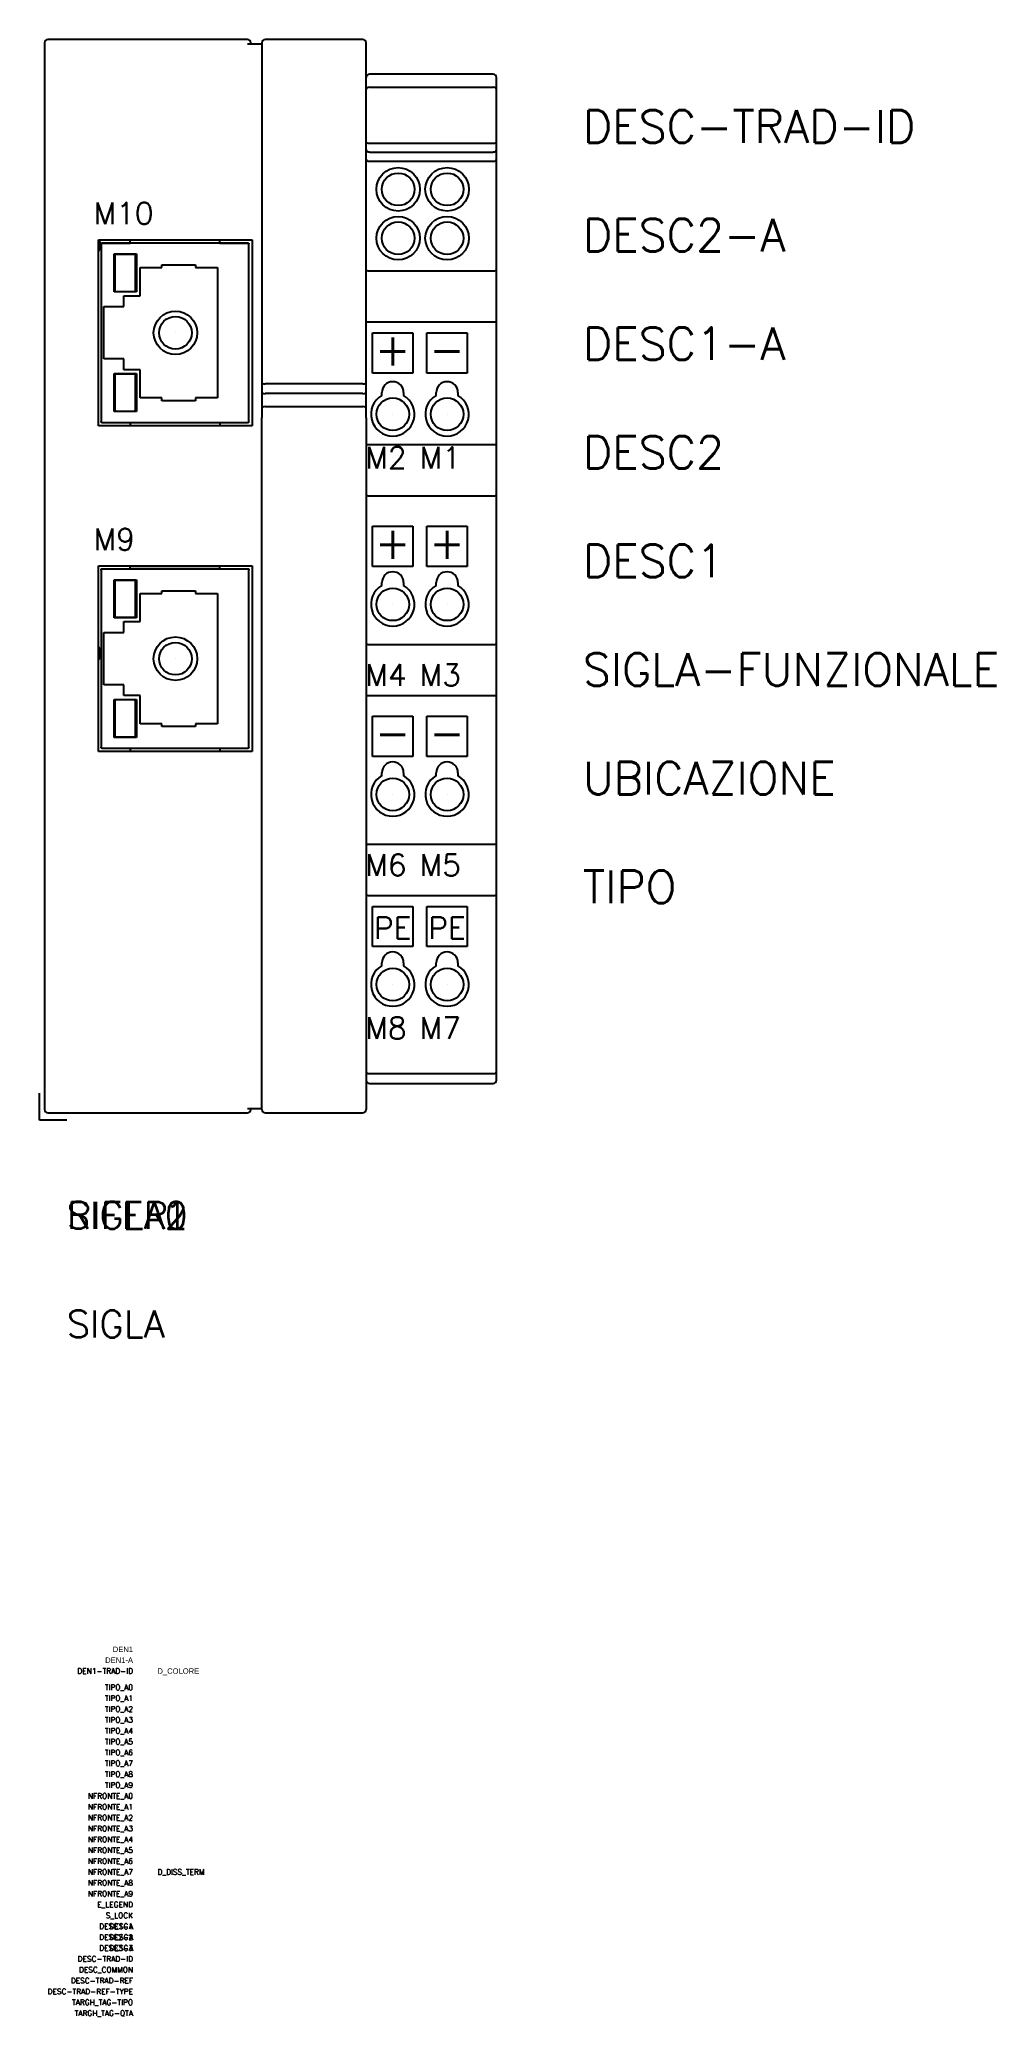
# Model space of a CAD drawing. Extents: x 0 to 88, y -82 to 99.
import ezdxf
from ezdxf.enums import TextEntityAlignment as Align

# ---------------------------------------------------------------- set-up
doc = ezdxf.new("R2010")
doc.units = 0
doc.header["$LTSCALE"] = 4
doc.layers.get('0').update_dxf_attribs({"linetype": 'CONTINUOUS'})
doc.layers.add('Sichtbare Kanten(DIN)', color=7, linetype='CONTINUOUS', lineweight=25)
doc.styles.add('E_Comp-Data', font='arial.ttf')
doc.styles.add('E_Default-Att', font='romans.shx')
doc.styles.add('E_Desc', font='arial.ttf')
doc.styles.add('E_Lang-ID', font='romans.shx')
doc.styles.get("Standard").update_dxf_attribs({"font": 'romans.shx'})

msp = doc.modelspace()

# ---------------------------------------------------------------- linework, layer by layer
for p, q in [((0, 0), (0, 2.5)), ((2.5, 0), (0, 0))]:
    msp.add_line(p, q)
for centre, radius in [((12.5, 72.5), 2), ((12.5, 72.5), 1.5), ((32.5, 65), 1.5), ((37.5, 65), 1.5), ((32.5, 47.5), 1.5), ((37.5, 47.5), 1.5), ((12.5, 42.5), 2), ((12.5, 42.5), 1.5), ((32.5, 30), 1.5), ((37.5, 30), 1.5), ((32.5, 12.5), 1.5), ((37.5, 12.5), 1.5)]:
    msp.add_circle(centre, radius)
at = {"layer": 'Sichtbare Kanten(DIN)'}
for p, q in [((0.45, 99.2), (0.45, 1)), ((19.15, 99.5), (0.75, 99.5)), ((19.15, 99.1), (20.45, 99.1)), ((19.45, 99.1), (19.45, 99.2)), ((20.45, 99.2), (20.45, 67.92)), ((29.75, 99.5), (20.75, 99.5)), ((30.05, 67.92), (30.05, 99.2)), ((41.75, 96.3), (30.35, 96.3)), ((30.35, 95.1), (41.75, 95.1)), ((42.05, 94.93), (42.05, 96)), ((42.05, 90.03), (42.05, 94.93)), ((30.35, 89.96), (41.75, 89.96)), ((42.05, 89.35), (42.05, 90.03)), ((42.05, 88.45), (42.05, 89.35)), ((30.35, 89.14), (41.75, 89.14)), ((30.35, 88.3), (41.75, 88.3)), ((42.05, 78.27), (42.05, 88.45)), ((5.42, 63.95), (5.42, 81.05)), ((5.42, 81.05), (19.57, 81.05)), ((5.66, 80.65), (5.66, 80.76)), ((5.66, 80.76), (8.33, 80.76)), ((5.66, 80.65), (5.66, 64.35)), ((19.16, 80.75), (5.76, 80.75)), ((8.33, 80.76), (8.33, 81.05)), ((16.58, 80.76), (8.33, 80.76)), ((16.58, 80.76), (16.58, 81.05)), ((16.58, 80.76), (19.25, 80.76)), ((19.25, 80.76), (19.25, 80.69)), ((19.26, 64.35), (19.26, 80.65)), ((19.57, 81.05), (19.57, 63.95)), ((6.86, 79.76), (8.91, 79.76)), ((6.86, 76.26), (6.86, 79.76)), ((6.94, 79.61), (6.94, 76.41)), ((8.74, 79.71), (7.04, 79.71)), ((8.84, 76.41), (8.84, 79.61)), ((8.91, 79.76), (8.91, 76.26)), ((9.26, 78.51), (11.26, 78.51)), ((9.26, 75.91), (9.26, 78.51)), ((11.26, 78.76), (14.36, 78.76)), ((11.26, 78.51), (11.26, 78.76)), ((14.36, 78.76), (14.36, 78.51)), ((14.36, 78.51), (16.36, 78.51)), ((16.36, 78.51), (16.36, 66.5)), ((42.05, 73.56), (42.05, 78.27)), ((30.35, 78.21), (41.75, 78.21)), ((5.91, 74.91), (7.76, 74.91)), ((5.91, 70.1), (5.91, 74.91)), ((8.91, 76.26), (6.86, 76.26)), ((7.04, 76.31), (8.74, 76.31)), ((7.76, 75.91), (9.26, 75.91)), ((7.76, 74.91), (7.76, 75.91)), ((30.35, 73.5), (41.75, 73.5)), ((42.05, 62.27), (42.05, 73.56)), ((30.65, 72.5), (34.35, 72.5)), ((30.65, 68.8), (30.65, 72.5)), ((34.35, 72.5), (34.35, 68.8)), ((35.65, 72.5), (39.35, 72.5)), ((35.65, 68.8), (35.65, 72.5)), ((39.35, 72.5), (39.35, 68.8)), ((7.76, 70.1), (5.91, 70.1)), ((7.76, 69.1), (7.76, 70.1)), ((6.86, 65.25), (6.86, 68.75)), ((6.86, 68.75), (8.91, 68.75)), ((6.94, 68.6), (6.94, 65.4)), ((8.74, 68.7), (7.04, 68.7)), ((9.26, 69.1), (7.76, 69.1)), ((8.84, 65.4), (8.84, 68.6)), ((8.91, 68.75), (8.91, 65.25)), ((9.26, 66.5), (9.26, 69.1)), ((20.45, 67.92), (20.45, 67.02)), ((29.75, 67.8), (20.75, 67.8)), ((30.05, 67.02), (30.05, 67.92)), ((34.35, 68.8), (30.65, 68.8)), ((39.35, 68.8), (35.65, 68.8)), ((11.26, 66.5), (9.26, 66.5)), ((11.26, 66.25), (11.26, 66.5)), ((14.36, 66.25), (11.26, 66.25)), ((14.36, 66.5), (14.36, 66.25)), ((16.36, 66.5), (14.36, 66.5)), ((20.45, 67.02), (20.45, 65.58)), ((20.45, 65.58), (20.45, 64.68)), ((29.75, 66.9), (20.75, 66.9)), ((29.75, 65.7), (20.75, 65.7)), ((30.05, 65.58), (30.05, 67.02)), ((30.05, 64.68), (30.05, 65.58)), ((31.5, 66.73), (31.5, 67)), ((33.5, 67), (33.5, 66.73)), ((36.5, 66.73), (36.5, 67)), ((38.5, 67), (38.5, 66.73)), ((19.57, 63.95), (5.42, 63.95)), ((5.66, 64.25), (5.66, 64.35)), ((5.76, 64.25), (5.66, 64.25)), ((5.76, 64.25), (19.16, 64.25)), ((8.91, 65.25), (6.86, 65.25)), ((7.04, 65.3), (8.74, 65.3)), ((8.33, 64.25), (8.33, 63.95)), ((16.58, 64.25), (16.58, 63.95)), ((19.25, 64.25), (19.16, 64.25)), ((19.25, 64.31), (19.25, 64.25)), ((20.45, 2.35), (20.45, 64.68)), ((30.05, 64.68), (30.05, 2.35)), ((30.35, 62.21), (41.75, 62.21)), ((42.05, 57.56), (42.05, 62.27)), ((30.35, 57.5), (41.75, 57.5)), ((42.05, 43.87), (42.05, 57.56)), ((30.65, 54.7), (34.35, 54.7)), ((30.65, 51), (30.65, 54.7)), ((34.35, 54.7), (34.35, 51)), ((35.65, 54.7), (39.35, 54.7)), ((35.65, 51), (35.65, 54.7)), ((39.35, 54.7), (39.35, 51)), ((5.42, 33.95), (5.42, 51.05)), ((5.42, 51.05), (19.57, 51.05)), ((8.33, 50.76), (8.33, 51.05)), ((16.58, 50.76), (16.58, 51.05)), ((19.57, 51.05), (19.57, 33.95)), ((34.35, 51), (30.65, 51)), ((39.35, 51), (35.65, 51)), ((5.66, 50.65), (5.66, 50.76)), ((5.66, 50.76), (8.33, 50.76)), ((5.66, 50.65), (5.66, 34.35)), ((19.16, 50.75), (5.76, 50.75)), ((6.86, 49.76), (8.91, 49.76)), ((6.86, 46.26), (6.86, 49.76)), ((6.94, 49.61), (6.94, 46.41)), ((8.74, 49.71), (7.04, 49.71)), ((16.58, 50.76), (8.33, 50.76)), ((8.84, 46.41), (8.84, 49.61)), ((8.91, 49.76), (8.91, 46.26)), ((16.58, 50.76), (19.25, 50.76)), ((19.25, 50.76), (19.25, 50.69)), ((19.26, 34.35), (19.26, 50.65)), ((31.5, 49.23), (31.5, 49.5)), ((33.5, 49.5), (33.5, 49.23)), ((36.5, 49.23), (36.5, 49.5)), ((38.5, 49.5), (38.5, 49.23)), ((9.26, 48.51), (11.26, 48.51)), ((9.26, 45.91), (9.26, 48.51)), ((11.26, 48.76), (14.36, 48.76)), ((11.26, 48.51), (11.26, 48.76)), ((14.36, 48.76), (14.36, 48.51)), ((14.36, 48.51), (16.36, 48.51)), ((16.36, 48.51), (16.36, 36.5)), ((8.91, 46.26), (6.86, 46.26)), ((7.04, 46.31), (8.74, 46.31)), ((7.76, 45.91), (9.26, 45.91)), ((7.76, 44.91), (7.76, 45.91)), ((5.91, 44.91), (7.76, 44.91)), ((5.91, 40.1), (5.91, 44.91)), ((30.35, 43.81), (41.75, 43.81)), ((42.05, 39.16), (42.05, 43.87)), ((7.76, 40.1), (5.91, 40.1)), ((7.76, 39.1), (7.76, 40.1)), ((6.86, 35.25), (6.86, 38.75)), ((6.86, 38.75), (8.91, 38.75)), ((6.94, 38.6), (6.94, 35.4)), ((8.74, 38.7), (7.04, 38.7)), ((9.26, 39.1), (7.76, 39.1)), ((8.84, 35.4), (8.84, 38.6)), ((8.91, 38.75), (8.91, 35.25)), ((9.26, 36.5), (9.26, 39.1)), ((30.35, 39.1), (41.75, 39.1)), ((42.05, 25.47), (42.05, 39.16)), ((11.26, 36.5), (9.26, 36.5)), ((11.26, 36.25), (11.26, 36.5)), ((14.36, 36.5), (14.36, 36.25)), ((16.36, 36.5), (14.36, 36.5)), ((30.65, 37.2), (34.35, 37.2)), ((30.65, 33.5), (30.65, 37.2)), ((34.35, 37.2), (34.35, 33.5)), ((35.65, 37.2), (39.35, 37.2)), ((35.65, 33.5), (35.65, 37.2)), ((39.35, 37.2), (39.35, 33.5)), ((8.91, 35.25), (6.86, 35.25)), ((7.04, 35.3), (8.74, 35.3)), ((14.36, 36.25), (11.26, 36.25)), ((19.57, 33.95), (5.42, 33.95)), ((5.66, 34.25), (5.66, 34.35)), ((5.76, 34.25), (5.66, 34.25)), ((5.76, 34.25), (19.16, 34.25)), ((8.33, 34.25), (8.33, 33.95)), ((16.58, 34.25), (16.58, 33.95)), ((19.25, 34.25), (19.16, 34.25)), ((19.25, 34.31), (19.25, 34.25)), ((34.35, 33.5), (30.65, 33.5)), ((39.35, 33.5), (35.65, 33.5)), ((31.5, 31.73), (31.5, 32)), ((33.5, 32), (33.5, 31.73)), ((36.5, 31.73), (36.5, 32)), ((38.5, 32), (38.5, 31.73)), ((30.35, 25.41), (41.75, 25.41)), ((42.05, 20.76), (42.05, 25.47)), ((30.35, 20.7), (41.75, 20.7)), ((42.05, 4.47), (42.05, 20.76)), ((30.65, 19.7), (34.35, 19.7)), ((30.65, 16), (30.65, 19.7)), ((34.35, 19.7), (34.35, 16)), ((35.65, 19.7), (39.35, 19.7)), ((35.65, 16), (35.65, 19.7)), ((39.35, 19.7), (39.35, 16)), ((34.35, 16), (30.65, 16)), ((39.35, 16), (35.65, 16)), ((31.5, 14.23), (31.5, 14.5)), ((33.5, 14.5), (33.5, 14.23)), ((36.5, 14.23), (36.5, 14.5)), ((38.5, 14.5), (38.5, 14.23)), ((30.35, 4.3), (41.75, 4.3)), ((42.05, 3.69), (42.05, 4.47)), ((20.45, 1), (20.45, 2.35)), ((30.05, 2.35), (30.05, 1)), ((30.35, 3.39), (41.75, 3.39)), ((0.75, 0.7), (19.15, 0.7)), ((19.15, 1.1), (20.45, 1.1)), ((19.45, 1), (19.45, 1.1)), ((20.75, 0.7), (29.75, 0.7))]:
    msp.add_line(p, q, dxfattribs=at)
for centre, radius in [((33, 85.71), 2), ((37.5, 85.71), 2), ((33, 85.71), 1.5), ((37.5, 85.71), 1.5), ((33, 81.21), 2), ((33, 81.21), 1.5), ((37.5, 81.21), 2), ((37.5, 81.21), 1.5)]:
    msp.add_circle(centre, radius, dxfattribs=at)
for centre, radius, start, end in [((0.75, 99.2), 0.3, 90, 180), ((19.15, 99.2), 0.3, 0, 90), ((20.75, 99.2), 0.3, 90, 180), ((29.75, 99.2), 0.3, 0, 90), ((30.35, 96), 0.3, 90, 180), ((41.75, 96), 0.3, 0, 90), ((4.62, 80.55), 1, 323.1301, 30), ((5.76, 80.65), 0.1, 90, 180), ((19.16, 80.65), 0.1, 0, 90), ((7.04, 79.61), 0.1, 90, 180), ((8.74, 79.61), 0.1, 0, 90), ((7.04, 76.41), 0.1, 180, 270), ((8.74, 76.41), 0.1, 270, 0), ((7.04, 68.6), 0.1, 90, 180), ((8.74, 68.6), 0.1, 0, 90), ((32.5, 67), 1, 0, 180), ((37.5, 67), 1, 0, 180), ((32.5, 65), 2, 120, 60), ((37.5, 65), 2, 120, 60), ((5.76, 64.35), 0.1, 180, 270), ((7.04, 65.4), 0.1, 180, 270), ((8.74, 65.4), 0.1, 270, 0), ((19.16, 64.35), 0.1, 270, 0), ((5.76, 50.65), 0.1, 90, 180), ((7.04, 49.61), 0.1, 90, 180), ((8.74, 49.61), 0.1, 0, 90), ((19.16, 50.65), 0.1, 0, 90), ((32.5, 47.5), 2, 120, 60), ((32.5, 49.5), 1, 0, 180), ((37.5, 47.5), 2, 120, 60), ((37.5, 49.5), 1, 0, 180), ((7.04, 46.41), 0.1, 180, 270), ((8.74, 46.41), 0.1, 270, 0), ((4.62, 42.99), 1, 323.1301, 36.8699), ((7.04, 38.6), 0.1, 90, 180), ((8.74, 38.6), 0.1, 0, 90), ((7.04, 35.4), 0.1, 180, 270), ((8.74, 35.4), 0.1, 270, 0), ((5.76, 34.35), 0.1, 180, 270), ((19.16, 34.35), 0.1, 270, 0), ((32.5, 32), 1, 0, 180), ((37.5, 32), 1, 0, 180), ((32.5, 30), 2, 120, 60), ((37.5, 30), 2, 120, 60), ((32.5, 14.5), 1, 0, 180), ((37.5, 14.5), 1, 0, 180), ((32.5, 12.5), 2, 120, 60), ((37.5, 12.5), 2, 120, 60), ((30.35, 3.69), 0.3, 180, 270), ((41.75, 3.69), 0.3, 270, 0), ((0.75, 1), 0.3, 180, 270), ((19.15, 1), 0.3, 270, 0), ((20.75, 1), 0.3, 180, 270), ((29.75, 1), 0.3, 270, 0)]:
    msp.add_arc(centre, radius, start, end, dxfattribs=at)
for centre, major_axis, ratio, start_param, end_param in [((30.35, 94.93), (-0.3, 0), 0.577342, 4.712389, 6.283185), ((41.75, 94.93), (0.3, 0), 0.577342, 0, 1.570796), ((30.35, 90.03), (-0.3, 0), 0.242199, 0, 1.570796), ((30.35, 89.35), (-0.3, 0), 0.672949, 0, 1.570796), ((41.75, 90.03), (0.3, 0), 0.242199, 4.712389, 6.283185), ((41.75, 89.35), (0.3, 0), 0.672949, 4.712389, 6.283185), ((30.35, 88.45), (0.3, 0), 0.514628, 3.141593, 4.712389), ((41.75, 88.45), (-0.3, 0), 0.514628, 1.570796, 3.141593), ((30.35, 78.27), (-0.3, 0), 0.203454, 0, 1.570796), ((41.75, 78.27), (0.3, 0), 0.203454, 4.712389, 6.283185), ((30.35, 73.56), (0.3, 0), 0.203454, 3.141593, 4.712389), ((41.75, 73.56), (-0.3, 0), 0.203454, 1.570796, 3.141593), ((20.75, 67.92), (-0.3, 0), 0.414214, 0, 1.570796), ((29.75, 67.92), (0.3, 0), 0.414214, 4.712389, 6.283185), ((20.75, 67.02), (0.3, 0), 0.414214, 3.141593, 4.712389), ((20.75, 65.58), (0.3, 0), 0.414214, 1.570796, 3.141593), ((29.75, 67.02), (-0.3, 0), 0.414214, 1.570796, 3.141593), ((29.75, 65.58), (-0.3, 0), 0.414214, 3.141593, 4.712389), ((30.35, 62.27), (-0.3, 0), 0.203456, 0, 1.570796), ((41.75, 62.27), (0.3, 0), 0.203456, 4.712389, 6.283185), ((30.35, 57.56), (0.3, 0), 0.203456, 3.141593, 4.712389), ((41.75, 57.56), (-0.3, 0), 0.203456, 1.570796, 3.141593), ((30.35, 43.87), (-0.3, 0), 0.203419, 0, 1.570796), ((41.75, 43.87), (0.3, 0), 0.203419, 4.712389, 6.283185), ((30.35, 39.16), (0.3, 0), 0.203419, 3.141593, 4.712389), ((41.75, 39.16), (-0.3, 0), 0.203419, 1.570796, 3.141593), ((30.35, 25.47), (-0.3, 0), 0.203443, 0, 1.570796), ((41.75, 25.47), (0.3, 0), 0.203443, 4.712389, 6.283185), ((30.35, 20.76), (0.3, 0), 0.203443, 3.141593, 4.712389), ((41.75, 20.76), (-0.3, 0), 0.203443, 1.570796, 3.141593), ((30.35, 4.47), (-0.3, 0), 0.57985, 0, 1.570796), ((41.75, 4.47), (0.3, 0), 0.57985, 4.712389, 6.283185)]:
    msp.add_ellipse(centre, major_axis=major_axis, ratio=ratio, start_param=start_param, end_param=end_param, dxfattribs=at)

# ---------------------------------------------------------------- texts
at = {"attachment_point": 5}
for s, insert, char_height in [('+', (32.5, 71), 3), ('-', (37.5, 71), 3), ('+', (32.5, 53.2), 3), ('+', (37.5, 53.2), 3), ('-', (32.5, 35.7), 3), ('-', (37.5, 35.7), 3), ('PE', (32.5, 17.7), 2), ('PE', (37.5, 17.7), 2)]:
    msp.add_mtext_dynamic_manual_height_columns(s, width=3.7, gutter_width=1, heights=[0], dxfattribs=dict(at, insert=insert, char_height=char_height))
at = {"color": 3}
for tag, p, s, height, flags in [('DESC-TRAD-ID', (50, 90), '', 3, 8), ('DESC2-A', (50, 80), '', 3, 8), ('DESC1-A', (50, 70), '', 3, 8), ('DESC2', (50, 60), '', 3, 8), ('DESC1', (50, 50), '', 3, 8), ('SIGLA-FUNZIONALE', (50, 40), '', 3, 9), ('UBICAZIONE', (50, 30), '', 3, 8), ('TIPO', (50, 20), '', 3, 9), ('SIGLA0', (2.5, -10), '', 2.5, 9), ('SIGLA1', (2.5, -10), '', 2.5, 9), ('SIGLA2', (2.5, -10), '', 2.5, 9), ('RIFER', (2.5, -10), 'RIFER ?', 2.5, 8), ('SIGLA', (2.5, -20), 'SIGLA ?', 2.5, 8)]:
    msp.add_attdef(tag, p, s, height=height, dxfattribs=dict(at, flags=flags))
at = {"color": 4, "flags": 8}
for tag, p in [('M10', (5, 82.5)), ('M2', (30, 60)), ('M1', (35, 60)), ('M9', (5, 52.5)), ('M4', (30, 40)), ('M3', (35, 40)), ('M6', (30, 22.5)), ('M5', (35, 22.5)), ('M8', (30, 7.5)), ('M7', (35, 7.5))]:
    msp.add_attdef(tag, p, '', height=2, dxfattribs=at)
at = {"flags": 9}
for tag, p, s, height in [('F10', (12.5, 72.5), '', 0.00001), ('F2', (32.5, 65), '', 0.00001), ('F1', (37.5, 65), '', 0.00001), ('F4', (32.5, 47.5), '', 0.00001), ('F3', (37.5, 47.5), '', 0.00001), ('F9', (12.5, 42.5), '', 0.00001), ('F6', (32.5, 30), '', 0.00001), ('F5', (37.5, 30), '', 0.00001), ('F8', (32.5, 12.5), '', 0.00001), ('F7', (37.5, 12.5), '', 0.00001), ('TIPOSIG', (0, 0), '3', 0.00000001), ('POSIZIONE', (0, 0), '', 0.00000001), ('P-TABELLA', (0, 0), '', 0.00000001), ('T-TABELLA', (0, 0), '', 0.00000001), ('H-TABELLA', (0, 0), '', 0.00000001), ('CODICE', (0, 0), '1xNNN', 0.00000001), ('NOTE1', (0, 0), '', 0.00000001), ('NOTE2', (0, 0), '', 0.00000001)]:
    msp.add_attdef(tag, p, s, height=height, dxfattribs=at)
at = {"color": 3, "flags": 9}
for tag, text, style, p in [('DEN1', '', 'E_Desc', (8.6, -48.95)), ('DEN1-A', '', 'E_Desc', (8.6, -49.95)), ('TIPO_A0', '', 'E_Default-Att', (8.6, -52.45)), ('TIPO_A1', '', 'E_Default-Att', (8.6, -53.45)), ('TIPO_A2', '', 'E_Default-Att', (8.6, -54.45)), ('TIPO_A3', '', 'E_Default-Att', (8.6, -55.45)), ('TIPO_A4', '', 'E_Default-Att', (8.6, -56.45)), ('TIPO_A5', '', 'E_Default-Att', (8.6, -57.45)), ('TIPO_A6', '', 'E_Default-Att', (8.6, -58.45)), ('TIPO_A7', '', 'E_Default-Att', (8.6, -59.45)), ('TIPO_A8', '', 'E_Default-Att', (8.6, -60.45)), ('TIPO_A9', '', 'E_Default-Att', (8.6, -61.45)), ('NFRONTE_A0', '', 'E_Default-Att', (8.6, -62.45)), ('NFRONTE_A1', '', 'E_Default-Att', (8.6, -63.45)), ('NFRONTE_A2', '', 'E_Default-Att', (8.6, -64.45)), ('NFRONTE_A3', '', 'E_Default-Att', (8.6, -65.45)), ('NFRONTE_A4', '', 'E_Default-Att', (8.6, -66.45)), ('NFRONTE_A5', '', 'E_Default-Att', (8.6, -67.45)), ('NFRONTE_A6', '', 'E_Default-Att', (8.6, -68.45)), ('NFRONTE_A7', '', 'E_Default-Att', (8.6, -69.45)), ('NFRONTE_A8', '', 'E_Default-Att', (8.6, -70.45)), ('NFRONTE_A9', '', 'E_Default-Att', (8.6, -71.45)), ('E_LEGEND', '', 'E_Default-Att', (8.6, -72.45)), ('DESC1-A', '', 'E_Default-Att', (8.6, -74.45)), ('S_LOCK', '', 'E_Default-Att', (8.6, -73.45)), ('DESC1', '', 'E_Default-Att', (8.6, -74.45)), ('DESC2-A', '', 'E_Default-Att', (8.6, -75.45)), ('DESC3-A', '', 'E_Default-Att', (8.6, -76.45)), ('DESC2', '', 'E_Default-Att', (8.6, -75.45)), ('DESC3', '', 'E_Default-Att', (8.6, -76.45)), ('DESC_COMMON', '', 'E_Default-Att', (8.6, -78.45)), ('DESC-TRAD-REF-TYPE', 'P', 'E_Default-Att', (8.6, -80.45)), ('DESC-TRAD-REF', '', 'E_Default-Att', (8.6, -79.45)), ('TARGH_TAG-TIPO', '', 'E_Default-Att', (8.6, -81.45)), ('TARGH_TAG-QTA', '', 'E_Default-Att', (8.6, -82.45))]:
    msp.add_attdef(tag, text=text, height=0.5, dxfattribs=dict(at, style=style)).set_placement(p, align=Align.RIGHT)
at = {"color": 2, "flags": 9}
for tag, style, p in [('DEN1-TRAD-ID', 'E_Lang-ID', (8.6, -50.95)), ('DESC-TRAD-ID', 'E_Default-Att', (8.6, -77.45))]:
    msp.add_attdef(tag, text='E_None', height=0.5, dxfattribs=dict(at, style=style)).set_placement(p, align=Align.RIGHT)
at = {"color": 3, "flags": 9}
for tag, p, style in [('D_COLORE', (10.85, -50.95), 'E_Comp-Data'), ('D_DISS_TERM', (10.85, -69.45), 'E_Default-Att')]:
    msp.add_attdef(tag, p, '', height=0.5, dxfattribs=dict(at, style=style))

doc.saveas('drawing.dxf')
